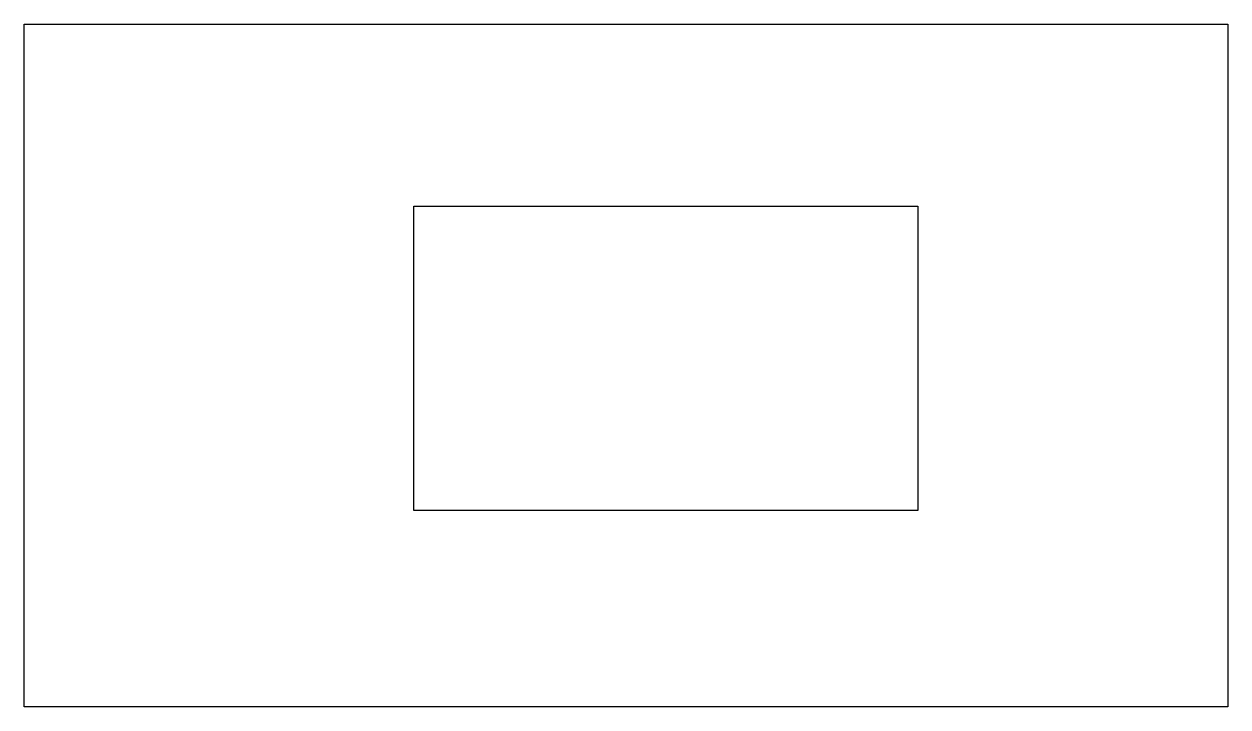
# Model space of a CAD drawing. Header units: millimetres. Extents: x 63138 to 120607, y 39831 to 72416.
import ezdxf

# ---------------------------------------------------------------- set-up
doc = ezdxf.new("R2010")
doc.units = ezdxf.units.MM

msp = doc.modelspace()

# ---------------------------------------------------------------- linework, layer by layer
for points in [[(63138, 72416), (120607, 72416), (120607, 39831), (63138, 39831)], [(81751, 63727), (105798, 63727), (105798, 49199), (81751, 49199)]]:
    msp.add_lwpolyline(points, close=True)

doc.saveas('drawing.dxf')
